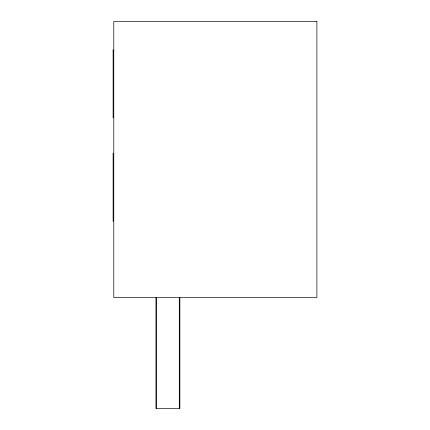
<?xml version="1.0" encoding="UTF-8"?>
<svg xmlns="http://www.w3.org/2000/svg" width="430" height="430" viewBox="0 0 430 430"><rect width="100%" height="100%" fill="white"/><g stroke="black" fill="none" stroke-linecap="round" stroke-linejoin="round"><path stroke-width="0.64" d="M113.106 51.105L113.783 51.105M113.106 116.466L113.783 116.466M179.874 297.651L179.874 408.5L155.95 408.5L155.95 297.651M179.278 297.307L179.278 408.5M156.541 297.307L156.541 408.5M113.106 49.746L113.106 117.825M113.106 153.069L113.106 221.412M316.894 21.5L113.783 21.5L113.783 297.544L316.894 297.544L316.894 21.5"/></g></svg>
